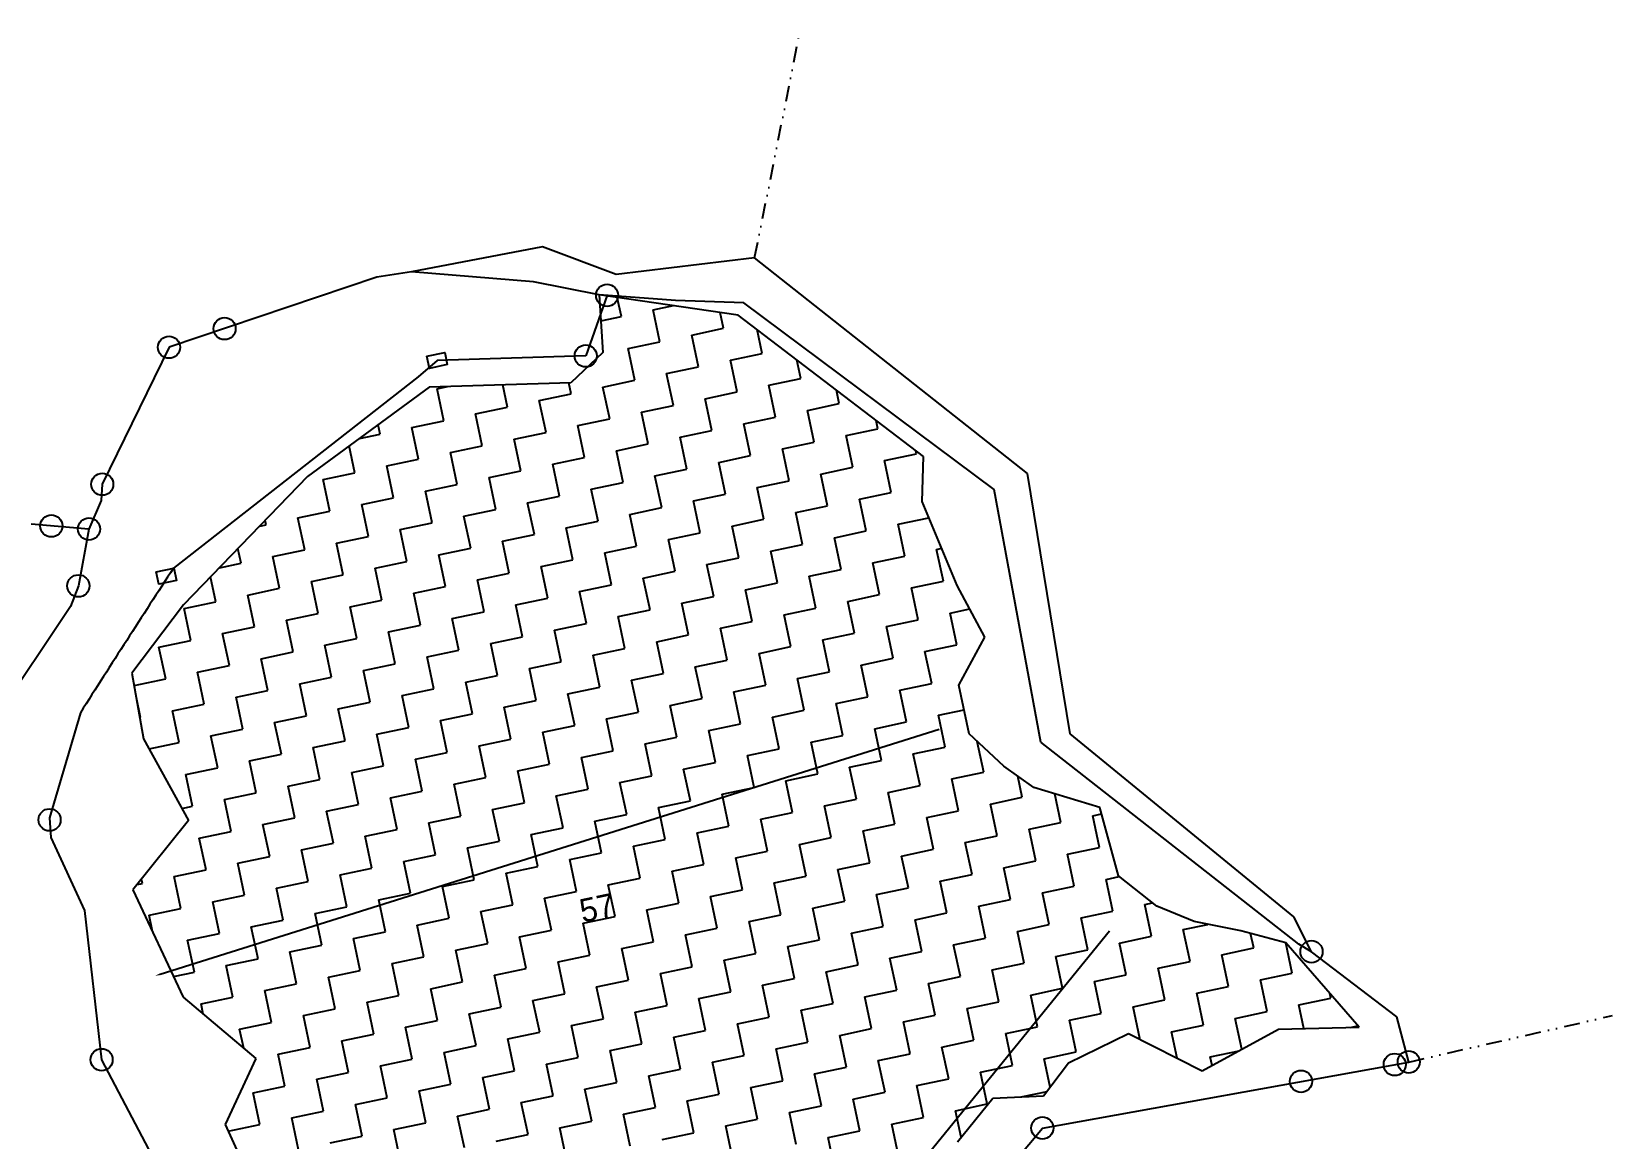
# Model space of a CAD drawing. Header units: metres. Extents: x 353726 to 355880, y 1748954 to 1750743.
# Drawn here: x 355075 to 355578, y 1750372 to 1750724 of the extents above; entities that cross this region are included whole.
import ezdxf
from ezdxf.enums import TextEntityAlignment as Align

# ---------------------------------------------------------------- set-up
doc = ezdxf.new("R2010")
doc.units = ezdxf.units.M
doc.header["$MEASUREMENT"] = 0
doc.linetypes.add('DIVIDE', pattern=[1.25, 0.5, -0.25, 0, -0.25, 0, -0.25])
for name, color, linetype in [('POLY_HATCH', 12, 'Continuous'), ('POLY_PARCEL', 6, 'Continuous'), ('POLY_ROAD', 30, 'Continuous'), ('SYM_ARROW', 1, 'Continuous'), ('TEXT_PARCEL', 7, 'Continuous'), ('V_BOUND_LINE', 7, 'Continuous'), ('V_DIVIDE_LINE', 7, 'DIVIDE')]:
    doc.layers.add(name, color=color, linetype=linetype)
doc.styles.add('kruti dev 050', font='')
doc.styles.get('kruti dev 050').set_extended_font_data('Kruti Dev 050')

msp = doc.modelspace()

# ---------------------------------------------------------------- linework, layer by layer
for points in [[(355200.49, 1750620.87), (355206.13, 1750622.06), (355206.95, 1750618.16), (355201.31, 1750616.97)], [(355114.34, 1750552.22), (355119.98, 1750553.41), (355120.81, 1750549.51), (355115.17, 1750548.32)]]:
    msp.add_lwpolyline(points, close=True)
for centre in [(355257.79, 1750640.21), (355136.09, 1750629.63), (355118.43, 1750623.69), (355251.01, 1750620.94), (355097.19, 1750580.09), (355080.99, 1750566.84), (355092.97, 1750565.85), (355092.97, 1750565.85), (355089.6, 1750547.76), (355080.41, 1750473.3), (355481.88, 1750431.35), (355096.98, 1750396.96), (355508.36, 1750395.44), (355512.81, 1750396.24), (355478.54, 1750390.06), (355396.26, 1750375.23)]:
    msp.add_circle(centre, 3.52)
at = {"layer": 'POLY_HATCH'}
for p, q in [((355255.31, 1750640.39), (355256.42, 1750621.97)), ((355299.47, 1750633.93), (355255.31, 1750640.39)), ((355358.42, 1750588.89), (355299.47, 1750633.93)), ((355256.42, 1750621.97), (355246.26, 1750612.38)), ((355201.18, 1750610.98), (355162.5, 1750582.51)), ((355246.26, 1750612.38), (355201.18, 1750610.98)), ((355358.05, 1750574.6), (355358.42, 1750588.89)), ((355162.5, 1750582.51), (355123.04, 1750541.71)), ((355369.12, 1750547.85), (355358.05, 1750574.6)), ((355378, 1750531.46), (355369.12, 1750547.85)), ((355123.04, 1750541.71), (355106.64, 1750519.98)), ((355369.71, 1750516.18), (355378, 1750531.46)), ((355106.64, 1750519.98), (355110.36, 1750499.12)), ((355372.99, 1750500.64), (355369.71, 1750516.18)), ((355110.36, 1750499.12), (355124.67, 1750473.05)), ((355383.99, 1750490.34), (355372.99, 1750500.64)), ((355393.54, 1750483.57), (355383.99, 1750490.34)), ((355414.53, 1750477.18), (355393.54, 1750483.57)), ((355124.67, 1750473.05), (355106.97, 1750451.05)), ((355420.48, 1750455.43), (355414.53, 1750477.18)), ((355432.67, 1750445.83), (355420.48, 1750455.43)), ((355106.97, 1750451.05), (355122.98, 1750416.85)), ((355444.54, 1750440.9), (355432.67, 1750445.83)), ((355459.39, 1750437.95), (355444.54, 1750440.9)), ((355473.72, 1750434.21), (355459.39, 1750437.95)), ((355497, 1750407.33), (355473.72, 1750434.21)), ((355122.98, 1750416.85), (355146.05, 1750397.37)), ((355471.41, 1750406.66), (355497, 1750407.33)), ((355404.6, 1750395.93), (355423.61, 1750405.36)), ((355423.61, 1750405.36), (355447.12, 1750393.41)), ((355447.12, 1750393.41), (355471.41, 1750406.66)), ((355146.05, 1750397.37), (355136.27, 1750376.37)), ((355396.66, 1750385.46), (355404.6, 1750395.93)), ((355369.26, 1750370.88), (355380.55, 1750384.76)), ((355380.55, 1750384.76), (355396.66, 1750385.46)), ((355136.27, 1750376.37), (355150.1, 1750346.14))]:
    msp.add_line(p, q, dxfattribs=at)
at = {"layer": 'POLY_HATCH', "linetype": 'Continuous'}
for p, q in [((355262.33, 1750633.42), (355261.03, 1750639.56)), ((355255.81, 1750632.05), (355262.33, 1750633.42)), ((355272.46, 1750635.56), (355278.96, 1750636.93)), ((355274.6, 1750625.43), (355272.46, 1750635.56)), ((355294.86, 1750629.71), (355293.79, 1750634.76)), ((355284.73, 1750627.57), (355294.86, 1750629.71)), ((355307.13, 1750621.72), (355305.52, 1750629.31)), ((355264.47, 1750623.29), (355274.6, 1750625.43)), ((355286.87, 1750617.44), (355284.73, 1750627.57)), ((355266.61, 1750613.16), (355264.47, 1750623.29)), ((355297, 1750619.58), (355307.13, 1750621.72)), ((355299.14, 1750609.45), (355297, 1750619.58)), ((355319.4, 1750613.73), (355318.14, 1750619.66)), ((355276.74, 1750615.3), (355286.87, 1750617.44)), ((355278.88, 1750605.17), (355276.74, 1750615.3)), ((355309.27, 1750611.59), (355319.4, 1750613.73)), ((355203.69, 1750610.45), (355207.03, 1750611.16)), ((355205.83, 1750600.32), (355203.69, 1750610.45)), ((355226.09, 1750604.6), (355224.59, 1750611.71)), ((355236.22, 1750606.74), (355246.35, 1750608.88)), ((355246.35, 1750608.88), (355245.61, 1750612.36)), ((355256.48, 1750611.02), (355266.61, 1750613.16)), ((355258.62, 1750600.89), (355256.48, 1750611.02)), ((355289.01, 1750607.31), (355299.14, 1750609.45)), ((355311.41, 1750601.46), (355309.27, 1750611.59)), ((355331.66, 1750605.74), (355330.76, 1750610.02)), ((355215.96, 1750602.46), (355226.09, 1750604.6)), ((355238.36, 1750596.61), (355236.22, 1750606.74)), ((355268.75, 1750603.03), (355278.88, 1750605.17)), ((355291.15, 1750597.18), (355289.01, 1750607.31)), ((355321.54, 1750603.6), (355331.66, 1750605.74)), ((355323.67, 1750593.47), (355321.54, 1750603.6)), ((355185.57, 1750596.04), (355184.94, 1750599.02)), ((355195.7, 1750598.18), (355205.83, 1750600.32)), ((355218.1, 1750592.33), (355215.96, 1750602.46)), ((355248.49, 1750598.75), (355258.62, 1750600.89)), ((355250.63, 1750588.62), (355248.49, 1750598.75)), ((355270.89, 1750592.9), (355268.75, 1750603.03)), ((355301.28, 1750599.32), (355311.41, 1750601.46)), ((355303.41, 1750589.19), (355301.28, 1750599.32)), ((355343.93, 1750597.75), (355343.38, 1750600.38)), ((355179, 1750594.66), (355185.57, 1750596.04)), ((355197.84, 1750588.05), (355195.7, 1750598.18)), ((355228.23, 1750594.47), (355238.36, 1750596.61)), ((355230.37, 1750584.34), (355228.23, 1750594.47)), ((355281.02, 1750595.04), (355291.15, 1750597.18)), ((355283.16, 1750584.91), (355281.02, 1750595.04)), ((355313.54, 1750591.33), (355323.67, 1750593.47)), ((355333.8, 1750595.61), (355343.93, 1750597.75)), ((355335.94, 1750585.48), (355333.8, 1750595.61)), ((355177.58, 1750583.77), (355175.78, 1750592.28)), ((355207.97, 1750590.19), (355218.1, 1750592.33)), ((355210.11, 1750580.06), (355207.97, 1750590.19)), ((355240.5, 1750586.48), (355250.63, 1750588.62)), ((355260.76, 1750590.76), (355270.89, 1750592.9)), ((355262.9, 1750580.63), (355260.76, 1750590.76)), ((355293.29, 1750587.05), (355303.41, 1750589.19)), ((355315.68, 1750581.2), (355313.54, 1750591.33)), ((355346.07, 1750587.62), (355356.2, 1750589.76)), ((355356.2, 1750589.76), (355356, 1750590.74)), ((355167.45, 1750581.63), (355177.58, 1750583.77)), ((355187.71, 1750585.91), (355197.84, 1750588.05)), ((355189.85, 1750575.78), (355187.71, 1750585.91)), ((355220.24, 1750582.2), (355230.37, 1750584.34)), ((355242.64, 1750576.35), (355240.5, 1750586.48)), ((355273.03, 1750582.77), (355283.16, 1750584.91)), ((355295.42, 1750576.92), (355293.29, 1750587.05)), ((355325.81, 1750583.34), (355335.94, 1750585.48)), ((355327.95, 1750573.21), (355325.81, 1750583.34)), ((355348.21, 1750577.49), (355346.07, 1750587.62)), ((355169.59, 1750571.5), (355167.45, 1750581.63)), ((355199.98, 1750577.92), (355210.11, 1750580.06)), ((355222.38, 1750572.07), (355220.24, 1750582.2)), ((355252.77, 1750578.49), (355262.9, 1750580.63)), ((355254.91, 1750568.36), (355252.77, 1750578.49)), ((355275.16, 1750572.64), (355273.03, 1750582.77)), ((355305.55, 1750579.06), (355315.68, 1750581.2)), ((355307.69, 1750568.93), (355305.55, 1750579.06)), ((355179.72, 1750573.64), (355189.85, 1750575.78)), ((355181.86, 1750563.51), (355179.72, 1750573.64)), ((355202.12, 1750567.79), (355199.98, 1750577.92)), ((355232.51, 1750574.21), (355242.64, 1750576.35)), ((355234.65, 1750564.08), (355232.51, 1750574.21)), ((355285.29, 1750574.78), (355295.42, 1750576.92)), ((355287.43, 1750564.65), (355285.29, 1750574.78)), ((355317.82, 1750571.07), (355327.95, 1750573.21)), ((355338.08, 1750575.35), (355348.21, 1750577.49)), ((355340.22, 1750565.22), (355338.08, 1750575.35)), ((355149.33, 1750567.22), (355149.04, 1750568.59)), ((355159.46, 1750569.36), (355169.59, 1750571.5)), ((355161.6, 1750559.23), (355159.46, 1750569.36)), ((355212.25, 1750569.93), (355222.38, 1750572.07)), ((355214.39, 1750559.8), (355212.25, 1750569.93)), ((355244.78, 1750566.22), (355254.91, 1750568.36)), ((355265.03, 1750570.5), (355275.16, 1750572.64)), ((355267.17, 1750560.37), (355265.03, 1750570.5)), ((355297.56, 1750566.79), (355307.69, 1750568.93)), ((355319.96, 1750560.94), (355317.82, 1750571.07)), ((355350.35, 1750567.36), (355360.19, 1750569.44)), ((355147.3, 1750566.8), (355149.33, 1750567.22)), ((355171.73, 1750561.37), (355181.86, 1750563.51)), ((355191.99, 1750565.65), (355202.12, 1750567.79)), ((355194.13, 1750555.52), (355191.99, 1750565.65)), ((355224.52, 1750561.94), (355234.65, 1750564.08)), ((355246.91, 1750556.09), (355244.78, 1750566.22)), ((355277.3, 1750562.51), (355287.43, 1750564.65)), ((355299.7, 1750556.66), (355297.56, 1750566.79)), ((355330.09, 1750563.08), (355340.22, 1750565.22)), ((355332.23, 1750552.95), (355330.09, 1750563.08)), ((355352.49, 1750557.23), (355350.35, 1750567.36)), ((355141.34, 1750554.96), (355140.35, 1750559.61)), ((355151.47, 1750557.1), (355161.6, 1750559.23)), ((355173.87, 1750551.24), (355171.73, 1750561.37)), ((355204.26, 1750557.66), (355214.39, 1750559.8)), ((355226.66, 1750551.81), (355224.52, 1750561.94)), ((355257.04, 1750558.23), (355267.17, 1750560.37)), ((355259.18, 1750548.1), (355257.04, 1750558.23)), ((355279.44, 1750552.38), (355277.3, 1750562.51)), ((355309.83, 1750558.8), (355319.96, 1750560.94)), ((355311.97, 1750548.67), (355309.83, 1750558.8)), ((355362.62, 1750559.37), (355364.21, 1750559.7)), ((355364.76, 1750549.24), (355362.62, 1750559.37)), ((355134.44, 1750553.5), (355141.34, 1750554.96)), ((355153.61, 1750546.97), (355151.47, 1750557.1)), ((355184, 1750553.38), (355194.13, 1750555.52)), ((355186.14, 1750543.25), (355184, 1750553.38)), ((355206.4, 1750547.53), (355204.26, 1750557.66)), ((355236.78, 1750553.95), (355246.91, 1750556.09)), ((355238.92, 1750543.82), (355236.78, 1750553.95)), ((355289.57, 1750554.52), (355299.7, 1750556.66)), ((355291.71, 1750544.39), (355289.57, 1750554.52)), ((355322.1, 1750550.81), (355332.23, 1750552.95)), ((355342.36, 1750555.09), (355352.49, 1750557.23)), ((355344.5, 1750544.96), (355342.36, 1750555.09)), ((355133.35, 1750542.69), (355131.67, 1750550.63)), ((355163.74, 1750549.1), (355173.87, 1750551.24)), ((355165.88, 1750538.97), (355163.74, 1750549.1)), ((355216.53, 1750549.67), (355226.66, 1750551.81)), ((355218.66, 1750539.54), (355216.53, 1750549.67)), ((355249.05, 1750545.96), (355259.18, 1750548.1)), ((355269.31, 1750550.24), (355279.44, 1750552.38)), ((355271.45, 1750540.11), (355269.31, 1750550.24)), ((355301.84, 1750546.53), (355311.97, 1750548.67)), ((355324.24, 1750540.68), (355322.1, 1750550.81)), ((355354.63, 1750547.1), (355364.76, 1750549.24)), ((355143.48, 1750544.83), (355153.61, 1750546.97)), ((355145.62, 1750534.7), (355143.48, 1750544.83)), ((355176.01, 1750541.11), (355186.14, 1750543.25)), ((355196.27, 1750545.39), (355206.4, 1750547.53)), ((355198.4, 1750535.26), (355196.27, 1750545.39)), ((355228.79, 1750541.68), (355238.92, 1750543.82)), ((355251.19, 1750535.83), (355249.05, 1750545.96)), ((355281.58, 1750542.25), (355291.71, 1750544.39)), ((355303.98, 1750536.4), (355301.84, 1750546.53)), ((355334.37, 1750542.82), (355344.5, 1750544.96)), ((355356.77, 1750536.97), (355354.63, 1750547.1)), ((355123.22, 1750540.55), (355133.35, 1750542.69)), ((355125.36, 1750530.42), (355123.22, 1750540.55)), ((355155.75, 1750536.84), (355165.88, 1750538.97)), ((355178.15, 1750530.98), (355176.01, 1750541.11)), ((355208.53, 1750537.4), (355218.66, 1750539.54)), ((355230.93, 1750531.55), (355228.79, 1750541.68)), ((355261.32, 1750537.97), (355271.45, 1750540.11)), ((355263.46, 1750527.84), (355261.32, 1750537.97)), ((355283.72, 1750532.12), (355281.58, 1750542.25)), ((355314.11, 1750538.54), (355324.24, 1750540.68)), ((355316.25, 1750528.41), (355314.11, 1750538.54)), ((355336.51, 1750532.69), (355334.37, 1750542.82)), ((355366.9, 1750539.11), (355373.14, 1750540.43)), ((355369.04, 1750528.98), (355366.9, 1750539.11)), ((355135.49, 1750532.56), (355145.62, 1750534.7)), ((355157.89, 1750526.71), (355155.75, 1750536.84)), ((355188.28, 1750533.12), (355198.4, 1750535.26)), ((355190.41, 1750522.99), (355188.28, 1750533.12)), ((355210.67, 1750527.27), (355208.53, 1750537.4)), ((355241.06, 1750533.69), (355251.19, 1750535.83)), ((355243.2, 1750523.56), (355241.06, 1750533.69)), ((355293.85, 1750534.26), (355303.98, 1750536.4)), ((355295.99, 1750524.13), (355293.85, 1750534.26)), ((355346.64, 1750534.83), (355356.77, 1750536.97)), ((355348.78, 1750524.7), (355346.64, 1750534.83)), ((355115.23, 1750528.28), (355125.36, 1750530.42)), ((355117.37, 1750518.15), (355115.23, 1750528.28)), ((355137.63, 1750522.43), (355135.49, 1750532.56)), ((355168.02, 1750528.84), (355178.15, 1750530.98)), ((355170.15, 1750518.72), (355168.02, 1750528.84)), ((355220.8, 1750529.41), (355230.93, 1750531.55)), ((355222.94, 1750519.28), (355220.8, 1750529.41)), ((355253.33, 1750525.7), (355263.46, 1750527.84)), ((355273.59, 1750529.98), (355283.72, 1750532.12)), ((355275.73, 1750519.85), (355273.59, 1750529.98)), ((355306.12, 1750526.27), (355316.25, 1750528.41)), ((355326.38, 1750530.55), (355336.51, 1750532.69)), ((355328.52, 1750520.42), (355326.38, 1750530.55)), ((355358.91, 1750526.84), (355369.04, 1750528.98)), ((355147.76, 1750524.57), (355157.89, 1750526.71)), ((355149.9, 1750514.44), (355147.76, 1750524.57)), ((355180.28, 1750520.85), (355190.41, 1750522.99)), ((355200.54, 1750525.13), (355210.67, 1750527.27)), ((355202.68, 1750515), (355200.54, 1750525.13)), ((355233.07, 1750521.42), (355243.2, 1750523.56)), ((355255.47, 1750515.57), (355253.33, 1750525.7)), ((355285.86, 1750521.99), (355295.99, 1750524.13)), ((355308.26, 1750516.14), (355306.12, 1750526.27)), ((355338.65, 1750522.56), (355348.78, 1750524.7)), ((355361.05, 1750516.71), (355358.91, 1750526.84)), ((355107.34, 1750516.03), (355117.37, 1750518.15)), ((355127.5, 1750520.29), (355137.63, 1750522.43)), ((355129.64, 1750510.16), (355127.5, 1750520.29)), ((355160.03, 1750516.58), (355170.15, 1750518.72)), ((355182.42, 1750510.72), (355180.28, 1750520.85)), ((355212.81, 1750517.14), (355222.94, 1750519.28)), ((355235.21, 1750511.29), (355233.07, 1750521.42)), ((355265.6, 1750517.71), (355275.73, 1750519.85)), ((355288, 1750511.86), (355285.86, 1750521.99)), ((355318.39, 1750518.28), (355328.52, 1750520.42)), ((355320.53, 1750508.15), (355318.39, 1750518.28)), ((355340.79, 1750512.43), (355338.65, 1750522.56)), ((355139.77, 1750512.3), (355149.9, 1750514.44)), ((355162.16, 1750506.45), (355160.03, 1750516.58)), ((355192.55, 1750512.86), (355202.68, 1750515)), ((355194.69, 1750502.73), (355192.55, 1750512.86)), ((355214.95, 1750507.01), (355212.81, 1750517.14)), ((355245.34, 1750513.43), (355255.47, 1750515.57)), ((355247.48, 1750503.3), (355245.34, 1750513.43)), ((355267.74, 1750507.58), (355265.6, 1750517.71)), ((355298.13, 1750514), (355308.26, 1750516.14)), ((355300.27, 1750503.87), (355298.13, 1750514)), ((355350.92, 1750514.57), (355361.05, 1750516.71)), ((355353.06, 1750504.44), (355350.92, 1750514.57)), ((355109.38, 1750505.88), (355107.95, 1750512.63)), ((355119.51, 1750508.02), (355129.64, 1750510.16)), ((355121.65, 1750497.89), (355119.51, 1750508.02)), ((355141.9, 1750502.17), (355139.77, 1750512.3)), ((355172.29, 1750508.59), (355182.42, 1750510.72)), ((355174.43, 1750498.46), (355172.29, 1750508.59)), ((355225.08, 1750509.15), (355235.21, 1750511.29)), ((355227.22, 1750499.02), (355225.08, 1750509.15)), ((355277.87, 1750509.72), (355288, 1750511.86)), ((355280.01, 1750499.59), (355277.87, 1750509.72)), ((355310.4, 1750506.01), (355320.53, 1750508.15)), ((355330.66, 1750510.29), (355340.79, 1750512.43)), ((355332.8, 1750500.16), (355330.66, 1750510.29)), ((355363.19, 1750506.58), (355371.37, 1750508.31)), ((355109.16, 1750505.83), (355109.38, 1750505.88)), ((355152.03, 1750504.31), (355162.16, 1750506.45)), ((355154.17, 1750494.18), (355152.03, 1750504.31)), ((355184.56, 1750500.59), (355194.69, 1750502.73)), ((355204.82, 1750504.87), (355214.95, 1750507.01)), ((355206.96, 1750494.74), (355204.82, 1750504.87)), ((355237.35, 1750501.16), (355247.48, 1750503.3)), ((355257.61, 1750505.44), (355267.74, 1750507.58)), ((355259.75, 1750495.31), (355257.61, 1750505.44)), ((355290.14, 1750501.73), (355300.27, 1750503.87)), ((355312.54, 1750495.88), (355310.4, 1750506.01)), ((355342.93, 1750502.3), (355353.06, 1750504.44)), ((355365.33, 1750496.45), (355363.19, 1750506.58)), ((355112.14, 1750495.88), (355121.65, 1750497.89)), ((355131.78, 1750500.03), (355141.9, 1750502.17)), ((355133.91, 1750489.9), (355131.78, 1750500.03)), ((355164.3, 1750496.32), (355174.43, 1750498.46)), ((355186.7, 1750490.47), (355184.56, 1750500.59)), ((355217.09, 1750496.88), (355227.22, 1750499.02)), ((355239.49, 1750491.03), (355237.35, 1750501.16)), ((355269.88, 1750497.45), (355280.01, 1750499.59)), ((355292.28, 1750491.6), (355290.14, 1750501.73)), ((355322.67, 1750498.02), (355332.8, 1750500.16)), ((355324.81, 1750487.89), (355322.67, 1750498.02)), ((355345.07, 1750492.17), (355342.93, 1750502.3)), ((355377.6, 1750488.46), (355375.53, 1750498.27)), ((355144.04, 1750492.04), (355154.17, 1750494.18)), ((355166.44, 1750486.19), (355164.3, 1750496.32)), ((355196.83, 1750492.6), (355206.96, 1750494.74)), ((355198.97, 1750482.47), (355196.83, 1750492.6)), ((355219.23, 1750486.75), (355217.09, 1750496.88)), ((355249.62, 1750493.17), (355259.75, 1750495.31)), ((355251.76, 1750483.04), (355249.62, 1750493.17)), ((355272.02, 1750487.32), (355269.88, 1750497.45)), ((355302.41, 1750493.74), (355312.54, 1750495.88)), ((355304.55, 1750483.61), (355302.41, 1750493.74)), ((355355.2, 1750494.31), (355365.33, 1750496.45)), ((355357.34, 1750484.18), (355355.2, 1750494.31)), ((355123.78, 1750487.76), (355133.91, 1750489.9)), ((355125.92, 1750477.63), (355123.78, 1750487.76)), ((355146.18, 1750481.91), (355144.04, 1750492.04)), ((355176.57, 1750488.33), (355186.7, 1750490.47)), ((355178.71, 1750478.2), (355176.57, 1750488.33)), ((355229.36, 1750488.89), (355239.49, 1750491.03)), ((355231.5, 1750478.76), (355229.36, 1750488.89)), ((355282.15, 1750489.46), (355292.28, 1750491.6)), ((355284.29, 1750479.33), (355282.15, 1750489.46)), ((355314.68, 1750485.75), (355324.81, 1750487.89)), ((355334.94, 1750490.03), (355345.07, 1750492.17)), ((355337.08, 1750479.9), (355334.94, 1750490.03)), ((355367.47, 1750486.32), (355377.6, 1750488.46)), ((355156.31, 1750484.05), (355166.44, 1750486.19)), ((355158.45, 1750473.92), (355156.31, 1750484.05)), ((355209.1, 1750484.61), (355219.23, 1750486.75)), ((355211.24, 1750474.48), (355209.1, 1750484.61)), ((355241.63, 1750480.9), (355251.76, 1750483.04)), ((355261.89, 1750485.18), (355272.02, 1750487.32)), ((355264.03, 1750475.05), (355261.89, 1750485.18)), ((355294.42, 1750481.47), (355304.55, 1750483.61)), ((355316.82, 1750475.62), (355314.68, 1750485.75)), ((355347.21, 1750482.04), (355357.34, 1750484.18)), ((355369.61, 1750476.19), (355367.47, 1750486.32)), ((355389.87, 1750480.47), (355388.45, 1750487.17)), ((355122.55, 1750476.91), (355125.92, 1750477.63)), ((355136.05, 1750479.77), (355146.18, 1750481.91)), ((355138.19, 1750469.64), (355136.05, 1750479.77)), ((355168.58, 1750476.06), (355178.71, 1750478.2)), ((355188.84, 1750480.34), (355198.97, 1750482.47)), ((355190.98, 1750470.21), (355188.84, 1750480.34)), ((355221.37, 1750476.62), (355231.5, 1750478.76)), ((355243.77, 1750470.77), (355241.63, 1750480.9)), ((355274.16, 1750477.19), (355284.29, 1750479.33)), ((355296.56, 1750471.34), (355294.42, 1750481.47)), ((355326.95, 1750477.76), (355337.08, 1750479.9)), ((355329.09, 1750467.63), (355326.95, 1750477.76)), ((355349.35, 1750471.91), (355347.21, 1750482.04)), ((355379.74, 1750478.33), (355389.87, 1750480.47)), ((355381.88, 1750468.2), (355379.74, 1750478.33)), ((355402.14, 1750472.48), (355400.23, 1750481.53)), ((355148.32, 1750471.78), (355158.45, 1750473.92)), ((355170.72, 1750465.93), (355168.58, 1750476.06)), ((355201.11, 1750472.34), (355211.24, 1750474.48)), ((355223.51, 1750466.49), (355221.37, 1750476.62)), ((355253.9, 1750472.91), (355264.03, 1750475.05)), ((355256.04, 1750462.78), (355253.9, 1750472.91)), ((355276.3, 1750467.06), (355274.16, 1750477.19)), ((355306.69, 1750473.48), (355316.82, 1750475.62)), ((355308.83, 1750463.35), (355306.69, 1750473.48)), ((355359.48, 1750474.05), (355369.61, 1750476.19)), ((355361.62, 1750463.92), (355359.48, 1750474.05)), ((355412.27, 1750474.62), (355415.07, 1750475.21)), ((355414.41, 1750464.49), (355412.27, 1750474.62)), ((355128.06, 1750467.5), (355138.19, 1750469.64)), ((355130.2, 1750457.37), (355128.06, 1750467.5)), ((355150.46, 1750461.65), (355148.32, 1750471.78)), ((355180.85, 1750468.07), (355190.98, 1750470.21)), ((355182.99, 1750457.94), (355180.85, 1750468.07)), ((355203.25, 1750462.21), (355201.11, 1750472.34)), ((355233.64, 1750468.63), (355243.77, 1750470.77)), ((355235.78, 1750458.5), (355233.64, 1750468.63)), ((355286.43, 1750469.2), (355296.56, 1750471.34)), ((355288.57, 1750459.07), (355286.43, 1750469.2)), ((355318.96, 1750465.49), (355329.09, 1750467.63)), ((355339.22, 1750469.77), (355349.35, 1750471.91)), ((355341.36, 1750459.64), (355339.22, 1750469.77)), ((355371.75, 1750466.06), (355381.88, 1750468.2)), ((355392.01, 1750470.34), (355402.14, 1750472.48)), ((355394.15, 1750460.21), (355392.01, 1750470.34)), ((355160.59, 1750463.79), (355170.72, 1750465.93)), ((355162.73, 1750453.66), (355160.59, 1750463.79)), ((355213.38, 1750464.35), (355223.51, 1750466.49)), ((355215.52, 1750454.22), (355213.38, 1750464.35)), ((355245.91, 1750460.64), (355256.04, 1750462.78)), ((355266.17, 1750464.92), (355276.3, 1750467.06)), ((355268.31, 1750454.79), (355266.17, 1750464.92)), ((355298.7, 1750461.21), (355308.83, 1750463.35)), ((355321.1, 1750455.36), (355318.96, 1750465.49)), ((355351.49, 1750461.78), (355361.62, 1750463.92)), ((355373.89, 1750455.93), (355371.75, 1750466.06)), ((355404.28, 1750462.35), (355414.41, 1750464.49)), ((355140.33, 1750459.51), (355150.46, 1750461.65)), ((355142.47, 1750449.38), (355140.33, 1750459.51)), ((355172.86, 1750455.8), (355182.99, 1750457.94)), ((355193.12, 1750460.08), (355203.25, 1750462.21)), ((355195.26, 1750449.95), (355193.12, 1750460.08)), ((355225.65, 1750456.36), (355235.78, 1750458.5)), ((355248.05, 1750450.51), (355245.91, 1750460.64)), ((355278.44, 1750456.93), (355288.57, 1750459.07)), ((355300.84, 1750451.08), (355298.7, 1750461.21)), ((355331.23, 1750457.5), (355341.36, 1750459.64)), ((355333.37, 1750447.37), (355331.23, 1750457.5)), ((355353.63, 1750451.65), (355351.49, 1750461.78)), ((355384.02, 1750458.07), (355394.15, 1750460.21)), ((355386.16, 1750447.94), (355384.02, 1750458.07)), ((355406.42, 1750452.22), (355404.28, 1750462.35)), ((355108.34, 1750452.75), (355109.94, 1750453.09)), ((355109.94, 1750453.09), (355109.67, 1750454.4)), ((355120.07, 1750455.23), (355130.2, 1750457.37)), ((355122.21, 1750445.1), (355120.07, 1750455.23)), ((355152.6, 1750451.52), (355162.73, 1750453.66)), ((355175, 1750445.67), (355172.86, 1750455.8)), ((355205.39, 1750452.09), (355215.52, 1750454.22)), ((355227.79, 1750446.23), (355225.65, 1750456.36)), ((355258.18, 1750452.65), (355268.31, 1750454.79)), ((355260.32, 1750442.52), (355258.18, 1750452.65)), ((355280.58, 1750446.8), (355278.44, 1750456.93)), ((355310.97, 1750453.22), (355321.1, 1750455.36)), ((355313.11, 1750443.09), (355310.97, 1750453.22)), ((355363.76, 1750453.79), (355373.89, 1750455.93)), ((355365.9, 1750443.66), (355363.76, 1750453.79)), ((355416.55, 1750454.36), (355420.72, 1750455.24)), ((355418.69, 1750444.23), (355416.55, 1750454.36)), ((355132.34, 1750447.24), (355142.47, 1750449.38)), ((355154.74, 1750441.39), (355152.6, 1750451.52)), ((355185.13, 1750447.81), (355195.26, 1750449.95)), ((355187.27, 1750437.68), (355185.13, 1750447.81)), ((355207.53, 1750441.96), (355205.39, 1750452.09)), ((355237.92, 1750448.37), (355248.05, 1750450.51)), ((355240.06, 1750438.24), (355237.92, 1750448.37)), ((355290.71, 1750448.94), (355300.84, 1750451.08)), ((355292.85, 1750438.81), (355290.71, 1750448.94)), ((355323.24, 1750445.23), (355333.37, 1750447.37)), ((355343.5, 1750449.51), (355353.63, 1750451.65)), ((355345.64, 1750439.38), (355343.5, 1750449.51)), ((355376.03, 1750445.8), (355386.16, 1750447.94)), ((355396.29, 1750450.08), (355406.42, 1750452.22)), ((355398.43, 1750439.95), (355396.29, 1750450.08)), ((355112.08, 1750442.96), (355122.21, 1750445.1)), ((355113.17, 1750437.8), (355112.08, 1750442.96)), ((355134.48, 1750437.11), (355132.34, 1750447.24)), ((355164.87, 1750443.53), (355175, 1750445.67)), ((355167.01, 1750433.4), (355164.87, 1750443.53)), ((355217.66, 1750444.09), (355227.79, 1750446.23)), ((355219.8, 1750433.96), (355217.66, 1750444.09)), ((355250.19, 1750440.38), (355260.32, 1750442.52)), ((355270.45, 1750444.66), (355280.58, 1750446.8)), ((355272.59, 1750434.53), (355270.45, 1750444.66)), ((355302.98, 1750440.95), (355313.11, 1750443.09)), ((355325.38, 1750435.1), (355323.24, 1750445.23)), ((355355.77, 1750441.52), (355365.9, 1750443.66)), ((355378.17, 1750435.67), (355376.03, 1750445.8)), ((355408.56, 1750442.09), (355418.69, 1750444.23)), ((355428.82, 1750446.37), (355431.31, 1750446.9)), ((355430.96, 1750436.24), (355428.82, 1750446.37)), ((355144.61, 1750439.25), (355154.74, 1750441.39)), ((355146.75, 1750429.12), (355144.61, 1750439.25)), ((355177.14, 1750435.54), (355187.27, 1750437.68)), ((355197.4, 1750439.82), (355207.53, 1750441.96)), ((355199.54, 1750429.69), (355197.4, 1750439.82)), ((355229.93, 1750436.1), (355240.06, 1750438.24)), ((355252.33, 1750430.25), (355250.19, 1750440.38)), ((355282.72, 1750436.67), (355292.85, 1750438.81)), ((355305.12, 1750430.82), (355302.98, 1750440.95)), ((355335.51, 1750437.24), (355345.64, 1750439.38)), ((355357.91, 1750431.39), (355355.77, 1750441.52)), ((355388.3, 1750437.81), (355398.43, 1750439.95)), ((355390.44, 1750427.68), (355388.3, 1750437.81)), ((355410.7, 1750431.96), (355408.56, 1750442.09)), ((355441.09, 1750438.38), (355448.91, 1750440.03)), ((355443.23, 1750428.25), (355441.09, 1750438.38)), ((355124.35, 1750434.97), (355134.48, 1750437.11)), ((355126.49, 1750424.84), (355124.35, 1750434.97)), ((355156.88, 1750431.26), (355167.01, 1750433.4)), ((355179.28, 1750425.41), (355177.14, 1750435.54)), ((355209.67, 1750431.83), (355219.8, 1750433.96)), ((355232.07, 1750425.97), (355229.93, 1750436.1)), ((355262.46, 1750432.39), (355272.59, 1750434.53)), ((355264.6, 1750422.26), (355262.46, 1750432.39)), ((355284.86, 1750426.54), (355282.72, 1750436.67)), ((355315.25, 1750432.96), (355325.38, 1750435.1)), ((355317.39, 1750422.83), (355315.25, 1750432.96)), ((355337.65, 1750427.11), (355335.51, 1750437.24)), ((355368.04, 1750433.53), (355378.17, 1750435.67)), ((355370.18, 1750423.4), (355368.04, 1750433.53)), ((355420.83, 1750434.1), (355430.96, 1750436.24)), ((355422.97, 1750423.97), (355420.83, 1750434.1)), ((355453.36, 1750430.39), (355463.49, 1750432.53)), ((355463.49, 1750432.53), (355462.52, 1750437.13)), ((355475.76, 1750424.54), (355473.71, 1750434.21)), ((355136.62, 1750426.98), (355146.75, 1750429.12)), ((355159.02, 1750421.13), (355156.88, 1750431.26)), ((355189.41, 1750427.55), (355199.54, 1750429.69)), ((355191.55, 1750417.42), (355189.41, 1750427.55)), ((355211.81, 1750421.7), (355209.67, 1750431.83)), ((355242.2, 1750428.11), (355252.33, 1750430.25)), ((355244.34, 1750417.98), (355242.2, 1750428.11)), ((355294.99, 1750428.68), (355305.12, 1750430.82)), ((355297.13, 1750418.55), (355294.99, 1750428.68)), ((355347.78, 1750429.25), (355357.91, 1750431.39)), ((355349.92, 1750419.12), (355347.78, 1750429.25)), ((355380.31, 1750425.54), (355390.44, 1750427.68)), ((355400.57, 1750429.82), (355410.7, 1750431.96)), ((355402.71, 1750419.69), (355400.57, 1750429.82)), ((355433.1, 1750426.11), (355443.23, 1750428.25)), ((355455.5, 1750420.26), (355453.36, 1750430.39)), ((355119.89, 1750423.44), (355126.49, 1750424.84)), ((355138.76, 1750416.85), (355136.62, 1750426.98)), ((355169.15, 1750423.27), (355179.28, 1750425.41)), ((355171.29, 1750413.14), (355169.15, 1750423.27)), ((355221.94, 1750423.84), (355232.07, 1750425.97)), ((355224.08, 1750413.71), (355221.94, 1750423.84)), ((355254.47, 1750420.12), (355264.6, 1750422.26)), ((355274.73, 1750424.4), (355284.86, 1750426.54)), ((355276.87, 1750414.27), (355274.73, 1750424.4)), ((355307.26, 1750420.69), (355317.39, 1750422.83)), ((355327.52, 1750424.97), (355337.65, 1750427.11)), ((355329.66, 1750414.84), (355327.52, 1750424.97)), ((355360.05, 1750421.26), (355370.18, 1750423.4)), ((355382.45, 1750415.41), (355380.31, 1750425.54)), ((355412.84, 1750421.83), (355422.97, 1750423.97)), ((355435.24, 1750415.98), (355433.1, 1750426.11)), ((355465.63, 1750422.4), (355475.76, 1750424.54)), ((355467.77, 1750412.27), (355465.63, 1750422.4)), ((355148.89, 1750418.99), (355159.02, 1750421.13)), ((355151.03, 1750408.86), (355148.89, 1750418.99)), ((355181.42, 1750415.28), (355191.55, 1750417.42)), ((355201.68, 1750419.56), (355211.81, 1750421.7)), ((355203.82, 1750409.43), (355201.68, 1750419.56)), ((355234.21, 1750415.84), (355244.34, 1750417.98)), ((355256.61, 1750409.99), (355254.47, 1750420.12)), ((355287, 1750416.41), (355297.13, 1750418.55)), ((355309.4, 1750410.56), (355307.26, 1750420.69)), ((355339.79, 1750416.98), (355349.92, 1750419.12)), ((355362.19, 1750411.13), (355360.05, 1750421.26)), ((355392.58, 1750417.55), (355402.71, 1750419.69)), ((355394.72, 1750407.42), (355392.58, 1750417.55)), ((355414.98, 1750411.7), (355412.84, 1750421.83)), ((355445.37, 1750418.12), (355455.5, 1750420.26)), ((355447.51, 1750407.99), (355445.37, 1750418.12)), ((355488.03, 1750416.55), (355487.71, 1750418.06)), ((355128.63, 1750414.71), (355138.76, 1750416.85)), ((355129.31, 1750411.51), (355128.63, 1750414.71)), ((355161.16, 1750411), (355171.29, 1750413.14)), ((355183.56, 1750405.15), (355181.42, 1750415.28)), ((355213.95, 1750411.57), (355224.08, 1750413.71)), ((355236.35, 1750405.71), (355234.21, 1750415.84)), ((355266.74, 1750412.13), (355276.87, 1750414.27)), ((355289.14, 1750406.28), (355287, 1750416.41)), ((355319.53, 1750412.7), (355329.66, 1750414.84)), ((355321.67, 1750402.57), (355319.53, 1750412.7)), ((355341.93, 1750406.85), (355339.79, 1750416.98)), ((355372.32, 1750413.27), (355382.45, 1750415.41)), ((355374.46, 1750403.14), (355372.32, 1750413.27)), ((355425.11, 1750413.84), (355435.24, 1750415.98)), ((355427.25, 1750403.71), (355425.11, 1750413.84)), ((355457.64, 1750410.13), (355467.77, 1750412.27)), ((355477.9, 1750414.41), (355488.03, 1750416.55)), ((355479.49, 1750406.87), (355477.9, 1750414.41)), ((355140.9, 1750406.72), (355151.03, 1750408.86)), ((355163.3, 1750400.87), (355161.16, 1750411)), ((355193.69, 1750407.29), (355203.82, 1750409.43)), ((355195.83, 1750397.16), (355193.69, 1750407.29)), ((355216.09, 1750401.44), (355213.95, 1750411.57)), ((355246.48, 1750407.85), (355256.61, 1750409.99)), ((355248.62, 1750397.72), (355246.48, 1750407.85)), ((355268.88, 1750402), (355266.74, 1750412.13)), ((355299.27, 1750408.42), (355309.4, 1750410.56)), ((355301.41, 1750398.29), (355299.27, 1750408.42)), ((355352.06, 1750408.99), (355362.19, 1750411.13)), ((355354.2, 1750398.86), (355352.06, 1750408.99)), ((355384.59, 1750405.28), (355394.72, 1750407.42)), ((355404.85, 1750409.56), (355414.98, 1750411.7)), ((355406.99, 1750399.43), (355404.85, 1750409.56)), ((355437.38, 1750405.85), (355447.51, 1750407.99)), ((355459.72, 1750400.28), (355457.64, 1750410.13)), ((355494.14, 1750407.26), (355496.62, 1750407.78)), ((355142.19, 1750400.64), (355140.9, 1750406.72)), ((355173.43, 1750403.01), (355183.56, 1750405.15)), ((355175.57, 1750392.88), (355173.43, 1750403.01)), ((355226.22, 1750403.58), (355236.35, 1750405.71)), ((355228.36, 1750393.45), (355226.22, 1750403.58)), ((355279.01, 1750404.14), (355289.14, 1750406.28)), ((355281.15, 1750394.01), (355279.01, 1750404.14)), ((355311.54, 1750400.43), (355321.67, 1750402.57)), ((355331.8, 1750404.71), (355341.93, 1750406.85)), ((355333.94, 1750394.58), (355331.8, 1750404.71)), ((355364.33, 1750401), (355374.46, 1750403.14)), ((355386.73, 1750395.15), (355384.59, 1750405.28)), ((355426.97, 1750403.65), (355427.25, 1750403.71)), ((355439.15, 1750397.46), (355437.38, 1750405.85)), ((355153.17, 1750398.73), (355163.3, 1750400.87)), ((355155.31, 1750388.6), (355153.17, 1750398.73)), ((355185.7, 1750395.02), (355195.83, 1750397.16)), ((355205.96, 1750399.3), (355216.09, 1750401.44)), ((355208.1, 1750389.17), (355205.96, 1750399.3)), ((355238.49, 1750395.59), (355248.62, 1750397.72)), ((355258.75, 1750399.86), (355268.88, 1750402)), ((355260.89, 1750389.73), (355258.75, 1750399.86)), ((355291.28, 1750396.15), (355301.41, 1750398.29)), ((355313.68, 1750390.3), (355311.54, 1750400.43)), ((355344.07, 1750396.72), (355354.2, 1750398.86)), ((355366.47, 1750390.87), (355364.33, 1750401)), ((355396.86, 1750397.29), (355406.99, 1750399.43)), ((355398.77, 1750388.24), (355396.86, 1750397.29)), ((355449.65, 1750397.86), (355458.83, 1750399.8)), ((355450.23, 1750395.11), (355449.65, 1750397.86)), ((355165.44, 1750390.74), (355175.57, 1750392.88)), ((355187.84, 1750384.89), (355185.7, 1750395.02)), ((355218.23, 1750391.31), (355228.36, 1750393.45)), ((355240.63, 1750385.46), (355238.49, 1750395.59)), ((355271.02, 1750391.87), (355281.15, 1750394.01)), ((355293.42, 1750386.02), (355291.28, 1750396.15)), ((355323.81, 1750392.44), (355333.94, 1750394.58)), ((355325.95, 1750382.31), (355323.81, 1750392.44)), ((355346.21, 1750386.59), (355344.07, 1750396.72)), ((355376.6, 1750393.01), (355386.73, 1750395.15)), ((355378.74, 1750382.88), (355376.6, 1750393.01)), ((355145.18, 1750386.46), (355155.31, 1750388.6)), ((355167.58, 1750380.61), (355165.44, 1750390.74)), ((355197.97, 1750387.03), (355208.1, 1750389.17)), ((355200.11, 1750376.9), (355197.97, 1750387.03)), ((355220.37, 1750381.18), (355218.23, 1750391.31)), ((355250.76, 1750387.59), (355260.89, 1750389.73)), ((355252.9, 1750377.46), (355250.76, 1750387.59)), ((355273.16, 1750381.74), (355271.02, 1750391.87)), ((355303.55, 1750388.16), (355313.68, 1750390.3)), ((355305.69, 1750378.03), (355303.55, 1750388.16)), ((355356.34, 1750388.73), (355366.47, 1750390.87)), ((355358.48, 1750378.6), (355356.34, 1750388.73)), ((355147.32, 1750376.33), (355145.18, 1750386.46)), ((355177.71, 1750382.75), (355187.84, 1750384.89)), ((355179.85, 1750372.62), (355177.71, 1750382.75)), ((355230.5, 1750383.32), (355240.63, 1750385.46)), ((355232.64, 1750373.19), (355230.5, 1750383.32)), ((355283.29, 1750383.88), (355293.42, 1750386.02)), ((355285.43, 1750373.75), (355283.29, 1750383.88)), ((355315.82, 1750380.17), (355325.95, 1750382.31)), ((355336.08, 1750384.45), (355346.21, 1750386.59)), ((355338.22, 1750374.32), (355336.08, 1750384.45)), ((355368.61, 1750380.74), (355378.74, 1750382.88)), ((355389.48, 1750385.15), (355397.75, 1750386.9)), ((355157.45, 1750378.47), (355167.58, 1750380.61)), ((355159.59, 1750368.34), (355157.45, 1750378.47)), ((355210.24, 1750379.04), (355220.37, 1750381.18)), ((355212.38, 1750368.91), (355210.24, 1750379.04)), ((355242.77, 1750375.33), (355252.9, 1750377.46)), ((355263.03, 1750379.6), (355273.16, 1750381.74)), ((355265.17, 1750369.47), (355263.03, 1750379.6)), ((355295.56, 1750375.89), (355305.69, 1750378.03)), ((355317.96, 1750370.04), (355315.82, 1750380.17)), ((355348.35, 1750376.46), (355358.48, 1750378.6)), ((355370.4, 1750372.27), (355368.61, 1750380.74)), ((355137.26, 1750374.2), (355147.32, 1750376.33)), ((355169.72, 1750370.48), (355179.85, 1750372.62)), ((355189.98, 1750374.76), (355200.11, 1750376.9)), ((355192.12, 1750364.63), (355189.98, 1750374.76)), ((355222.51, 1750371.05), (355232.64, 1750373.19)), ((355244.91, 1750365.2), (355242.77, 1750375.33)), ((355275.3, 1750371.61), (355285.43, 1750373.75)), ((355297.7, 1750365.76), (355295.56, 1750375.89)), ((355328.09, 1750372.18), (355338.22, 1750374.32)), ((355330.23, 1750362.05), (355328.09, 1750372.18)), ((355350.49, 1750366.33), (355348.35, 1750376.46))]:
    msp.add_line(p, q, dxfattribs=at)
at = {"layer": 'POLY_PARCEL'}
for p, q in [((355257.79, 1750640.21), (355251.01, 1750620.94)), ((355203.72, 1750619.51), (355197.72, 1750614.3)), ((355251.01, 1750620.94), (355203.72, 1750619.51)), ((355197.72, 1750614.3), (355119.83, 1750553.34)), ((355092.97, 1750565.85), (355089.6, 1750547.76)), ((355089.6, 1750547.76), (355087.05, 1750541.17)), ((355087.05, 1750541.17), (355060.45, 1750501.39)), ((355090.23, 1750507.38), (355080.36, 1750473.98)), ((355080.36, 1750473.98), (355080.8, 1750467.71)), ((355080.8, 1750467.71), (355091.49, 1750444.42)), ((355091.49, 1750444.42), (355096.98, 1750396.96)), ((355096.98, 1750396.96), (355139.79, 1750315.58))]:
    msp.add_line(p, q, dxfattribs=at)
msp.add_arc((359127.11, 1747939.87), 4784.2, 146.88846, 147.54313, dxfattribs=at)
at = {"layer": 'POLY_ROAD'}
for p, q in [((355234.41, 1750644.45), (355195.52, 1750647.64)), ((355255.31, 1750640.39), (355234.41, 1750644.45)), ((355279.59, 1750638.59), (355255.31, 1750640.39)), ((355301.34, 1750637.8), (355279.59, 1750638.59)), ((355380.94, 1750578.4), (355301.34, 1750637.8)), ((355395.73, 1750498.03), (355380.94, 1750578.4)), ((355477.9, 1750433.79), (355395.73, 1750498.03)), ((355481.88, 1750431.35), (355477.9, 1750433.79))]:
    msp.add_line(p, q, dxfattribs=at)
at = {"layer": 'SYM_ARROW'}
for points in [[(355115.66, 1750424.19), (355363.4, 1750502.18)], [(355241.31, 1750221.06), (355417.61, 1750437.98)]]:
    msp.add_lwpolyline(points, dxfattribs=at)
msp.add_solid([(355115.75, 1750423.91), (355113.94, 1750423.65), (355115.57, 1750424.48)], dxfattribs=at)
at = {"layer": 'V_BOUND_LINE'}
for p, q in [((355237.19, 1750655.59), (355195.52, 1750647.64)), ((355260.71, 1750646.85), (355237.19, 1750655.59)), ((355304.73, 1750652.18), (355260.71, 1750646.85)), ((355391.55, 1750583.47), (355304.73, 1750652.18)), ((355184.52, 1750645.94), (355118.43, 1750623.69)), ((355195.52, 1750647.64), (355184.52, 1750645.94)), ((355118.43, 1750623.69), (355097.19, 1750580.09)), ((355405.12, 1750500.63), (355391.55, 1750583.47)), ((355097.19, 1750580.09), (355096.83, 1750574.96)), ((355096.83, 1750574.96), (355092.97, 1750565.85)), ((355092.97, 1750565.85), (355074.59, 1750567.38)), ((355476.29, 1750442.43), (355405.12, 1750500.63)), ((355481.88, 1750431.35), (355476.29, 1750442.43)), ((355509.06, 1750410.6), (355481.88, 1750431.35)), ((355512.81, 1750396.24), (355509.06, 1750410.6)), ((355396.26, 1750375.23), (355512.81, 1750396.24)), ((355377.23, 1750352.45), (355396.26, 1750375.23))]:
    msp.add_line(p, q, dxfattribs=at)
at = {"layer": 'V_DIVIDE_LINE', "ltscale": 10}
for p, q in [((355304.73, 1750652.18), (355319.15, 1750724.13)), ((355512.81, 1750396.24), (355577.6, 1750411.01))]:
    msp.add_line(p, q, dxfattribs=at)

# ---------------------------------------------------------------- texts
at = {"layer": 'TEXT_PARCEL', "style": 'kruti dev 050'}
msp.add_text('57', height=7.454, rotation=11.9269, dxfattribs=at).set_placement((355254.63, 1750445.28), align=Align.MIDDLE)

doc.saveas('drawing.dxf')
